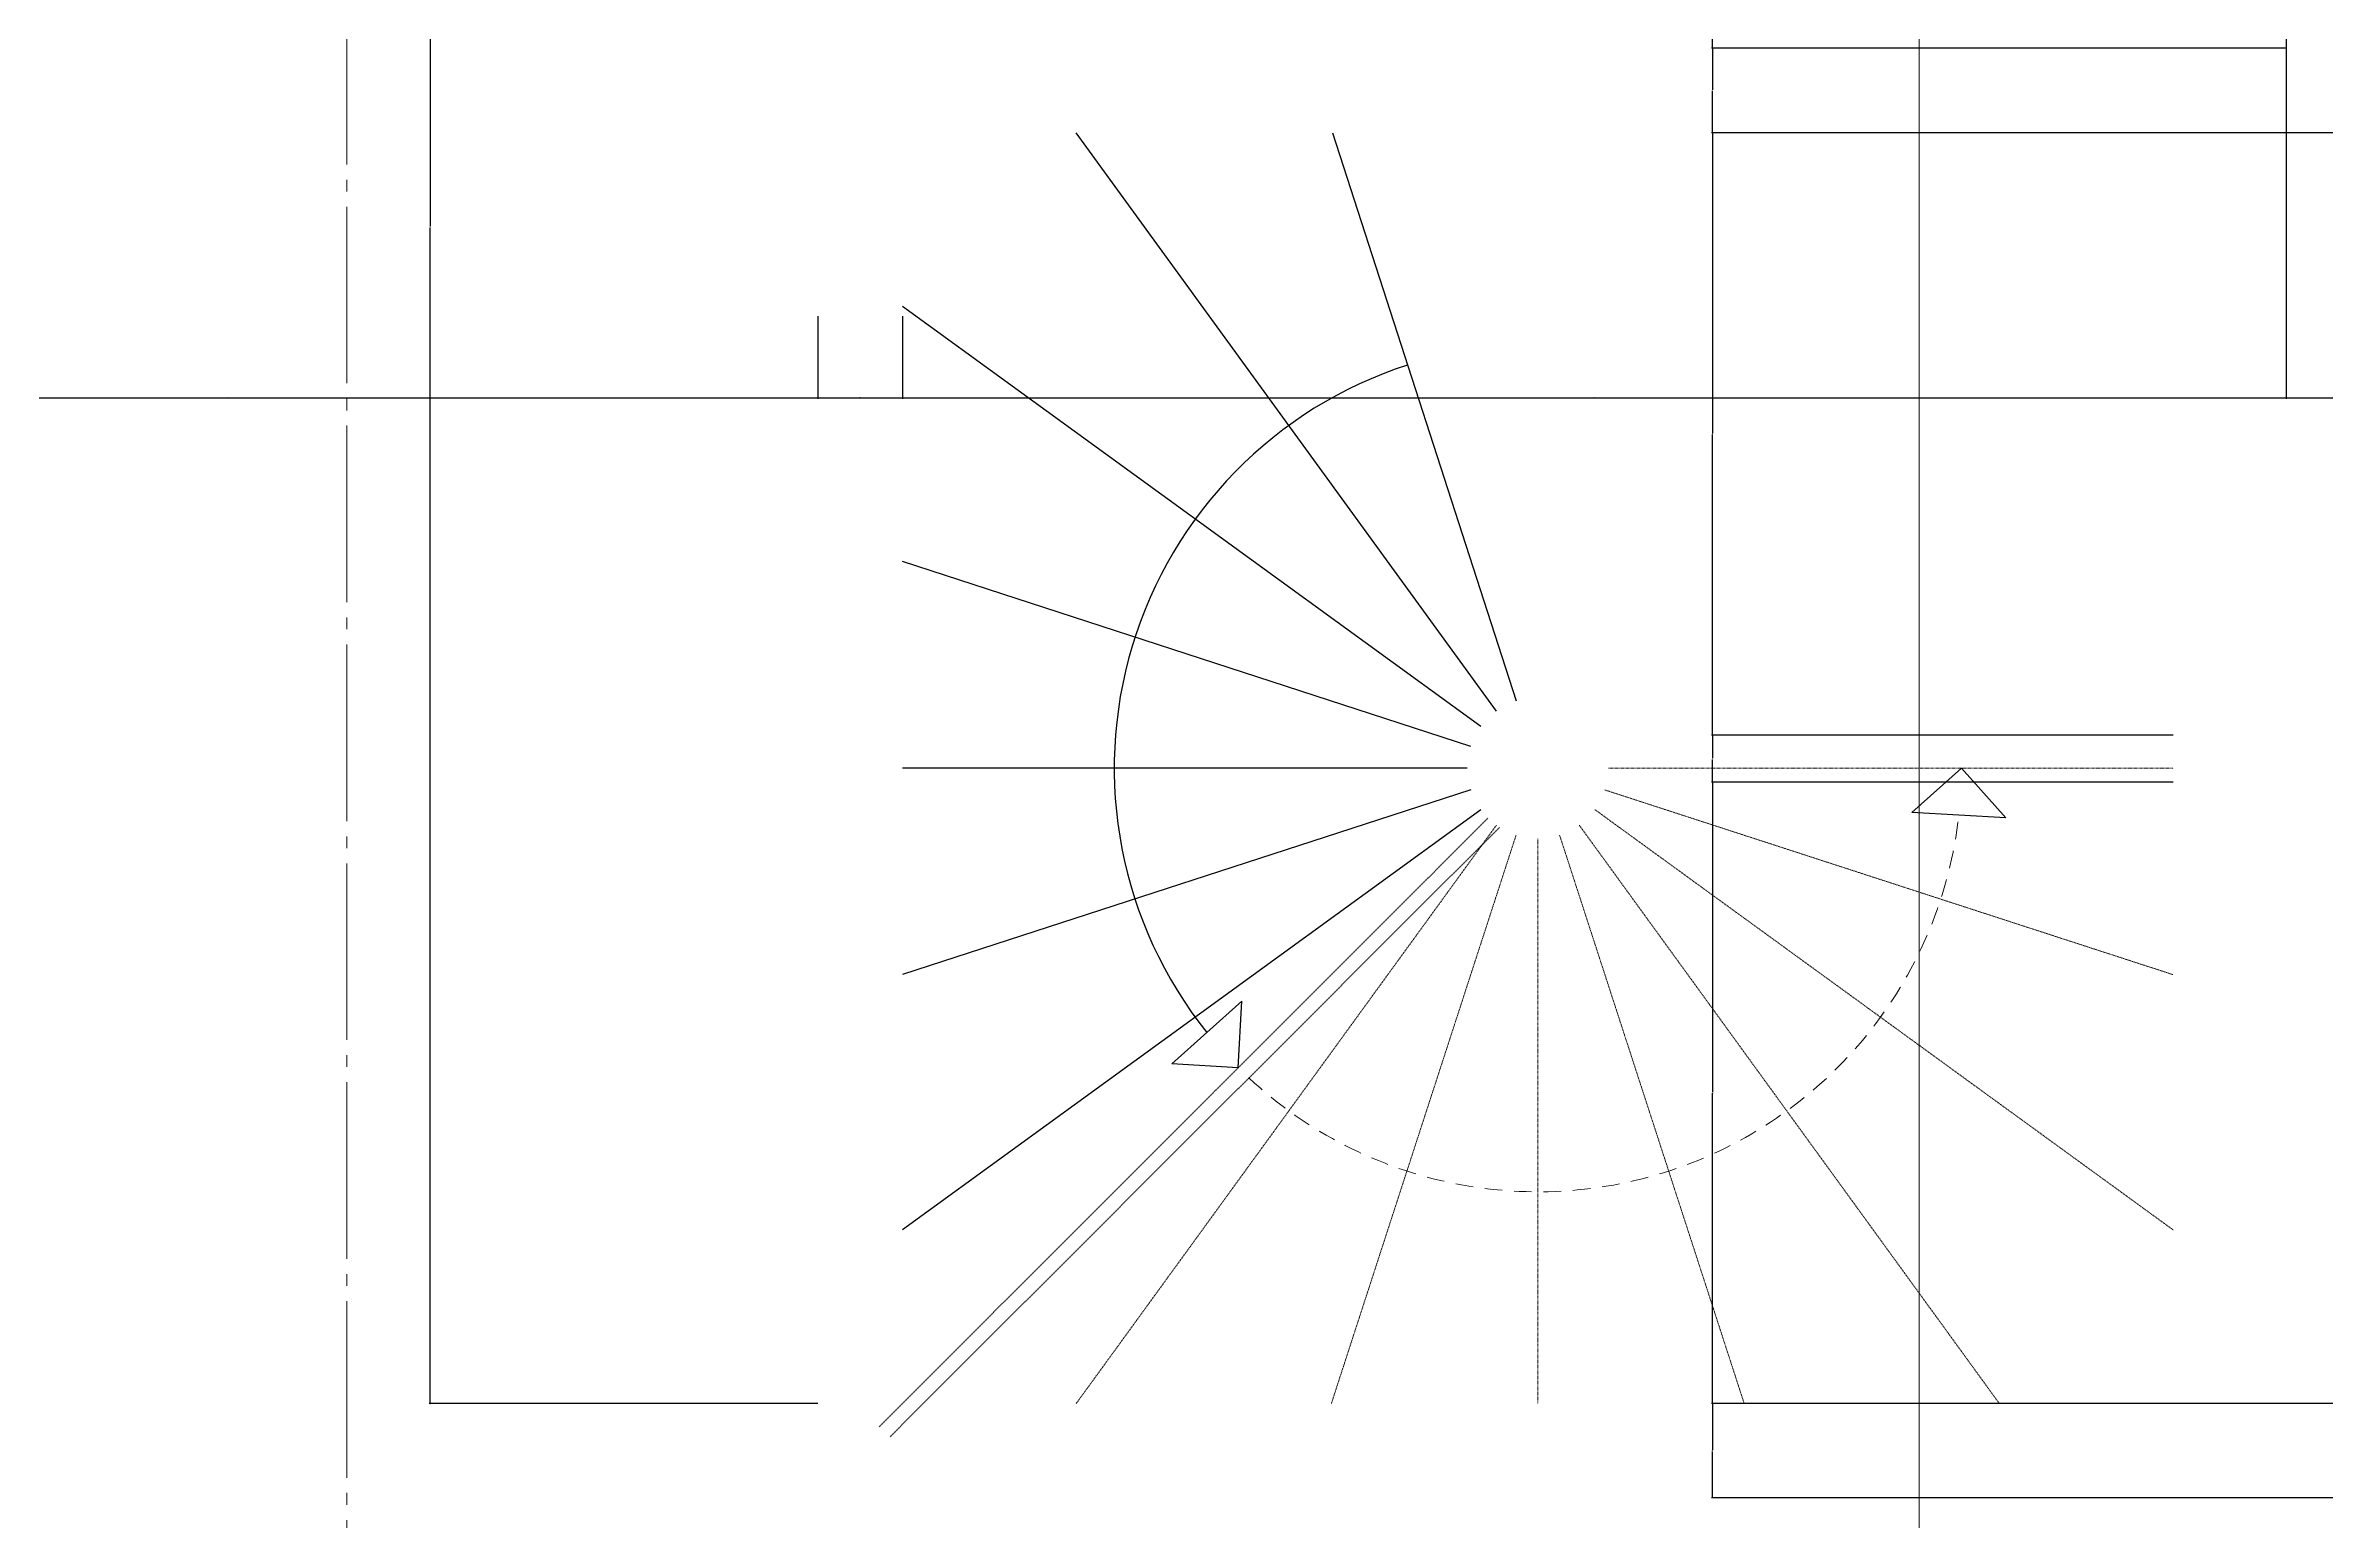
# Model space of a CAD drawing. Header units: centimetres. Extents: x 28113 to 82487, y -42944 to -12804.
# Drawn here: x 52008.7 to 52493.3, y -15272.7 to -14959.1 of the extents above; entities that cross this region are included whole.
import ezdxf

# ---------------------------------------------------------------- set-up
doc = ezdxf.new("R2010")
doc.units = ezdxf.units.CM
doc.header["$LTSCALE"] = 0.5
for name, pattern in [('Mixte 15', [0.93, 0.75, -0.065, 0.05, -0.065]), ('Pointillé 1', [0.09, 0.05, -0.04]), ('Pointillé 1_5', [0.125, 0.075, -0.05])]:
    doc.linetypes.add(name, pattern=pattern)
doc.layers.get('0').update_dxf_attribs({"linetype": 'CONTINUOUS'})
doc.layers.get('DEFPOINTS').update_dxf_attribs({"linetype": 'CONTINUOUS'})
for name, color, linetype in [('6 COMPL 2D', 7, 'CONTINUOUS'), ('6 Compl 2D 2 Détails', 7, 'CONTINUOUS'), ('6 Traits de Coupes', 7, 'CONTINUOUS'), ('8 Text 2 Détails', 7, 'CONTINUOUS'), ('9  COTATIONS', 7, 'CONTINUOUS')]:
    doc.layers.add(name, color=color, linetype=linetype)
doc.styles.add('STYLE_GENERE_2', font='')
doc.styles.add('STYLE_GENERE_3', font='')
doc.styles.get('STYLE_GENERE_2').set_extended_font_data('Univers LT 57 Condensed')
doc.styles.get('STYLE_GENERE_3').set_extended_font_data('Arial Occidental')
doc.dimstyles.new('STYLE_GENERE__1', dxfattribs={"dimtxt": 0.1, "dimasz": 0.095, "dimexe": 0.18, "dimexo": 0, "dimgap": 0.09, "dimtad": 1, "dimtih": 1, "dimtoh": 1, "dimdec": 0, "dimlfac": 100, "dimzin": 0, "dimdsep": 46, "dimtxsty": 'STYLE_GENERE_2', "dimblk": 'ARROWHEAD_7', "dimblk1": 'ARROWHEAD_7', "dimblk2": 'ARROWHEAD_7', "dimcen": 0.09, "dimclrd": 7, "dimclre": 7, "dimclrt": 256, "dimadec": 1, "dimazin": 0, "dimtfac": 1, "dimtdec": 4, "dimtmove": 0, "dimatfit": 3, "dimfxl": 1, "dimtolj": 1, "dimtzin": 0, "dimarcsym": 0})
doc.dimstyles.new('STYLE_GENERE__2', dxfattribs={"dimtxt": 0.1, "dimasz": 0.095, "dimexe": 0.18, "dimexo": 0, "dimgap": 0.09, "dimtad": 1, "dimtih": 1, "dimtoh": 1, "dimdec": 0, "dimlfac": 100, "dimzin": 0, "dimdsep": 46, "dimtxsty": 'STYLE_GENERE_3', "dimblk": 'ARROWHEAD_7', "dimblk1": 'ARROWHEAD_7', "dimblk2": 'ARROWHEAD_7', "dimcen": 0.09, "dimclrd": 7, "dimclre": 7, "dimclrt": 256, "dimadec": 1, "dimazin": 0, "dimtfac": 1, "dimtdec": 4, "dimtmove": 0, "dimatfit": 3, "dimfxl": 1, "dimtolj": 1, "dimtzin": 0, "dimarcsym": 0})

# ---------------------------------------------------------------- blocks, each defined once
blk = doc.blocks.new('Arc_162_2', base_point=(10.81, 3.3551))
at = {"layer": '6 Compl 2D 2 Détails', "linetype": 'Continuous'}
for p, q in [((10.0324, 2.7267), (10.1814, 2.86)), ((10.1736, 2.7188), (10.1814, 2.86)), ((10.1736, 2.7188), (10.0324, 2.7267))]:
    blk.add_line(p, q, dxfattribs=at)
blk.add_arc((10.81, 3.3551), 0.9, 107.9139, 218.626, dxfattribs=at)
blk = doc.blocks.new('Arc_161_2', base_point=(10.81, 3.3551))
at = {"layer": '6 Compl 2D 2 Détails', "linetype": 'Continuous'}
for p, q in [((11.71, 3.3551), (11.6046, 3.2608)), ((11.71, 3.3551), (11.8043, 3.2496)), ((11.8043, 3.2496), (11.6046, 3.2608))]:
    blk.add_line(p, q, dxfattribs=at)
at = {"layer": '6 Compl 2D 2 Détails', "color": 251, "linetype": 'Pointillé 1_5', "lineweight": 0, "true_color": 0x515151}
blk.add_arc((10.81, 3.3551), 0.9, 226.9876, 353.6257, dxfattribs=at)
blk = doc.blocks.new('ARROWHEAD_7')
at = {"color": 0, "linetype": 'Continuous', "lineweight": 0}
for p, q in [((0, 0), (-1, 0)), ((-0.25, 0), (0.25, 0)), ((0, -0.25), (0, 0.25))]:
    blk.add_line(p, q, dxfattribs=at)
blk.add_circle((0, 0), 0.25, dxfattribs=at)
blk = doc.blocks.new('*D801')
at = {"layer": '9  COTATIONS', "color": 7, "linetype": 'Continuous', "lineweight": -2, "transparency": 16777216}
for p, q in [((52581.6, -15247.64), (52362.67, -15247.64)), ((52362.85, -15247.74), (52362.85, -15257.5)), ((52362.85, -15267.55), (52362.85, -15257.78)), ((52581.6, -15267.64), (52362.67, -15267.64))]:
    blk.add_line(p, q, dxfattribs=at)
at = {"layer": 'DEFPOINTS', "color": 0, "linetype": 'Continuous', "transparency": 16777216}
for p in [(52362.85, -15247.64), (52581.6, -15247.64), (52581.6, -15267.64)]:
    blk.add_point(p, dxfattribs=at)
at = {"layer": '9  COTATIONS', "color": 7, "linetype": 'Continuous', "lineweight": -2, "transparency": 16777216, "xscale": 0.095, "yscale": 0.095, "zscale": 0.095}
for p, rotation in [((52362.85, -15247.64), 90), ((52362.85, -15267.64), 270)]:
    blk.add_blockref('ARROWHEAD_7', p, dxfattribs=dict(at, rotation=rotation))
at = {"layer": '9  COTATIONS', "color": 194, "linetype": 'Continuous', "true_color": 0x50009f, "transparency": 16777216, "insert": (52362.85, -15257.64), "char_height": 0.1, "attachment_point": 5, "style": 'STYLE_GENERE_3'}
blk.add_mtext('\\A1;2000', dxfattribs=at)
blk = doc.blocks.new('*D802')
at = {"layer": '9  COTATIONS', "color": 7, "linetype": 'Continuous', "lineweight": -2, "transparency": 16777216}
for p, q in [((52460.76, -15115.63), (52362.67, -15115.63)), ((52362.85, -15115.73), (52362.85, -15181.5)), ((52362.85, -15247.55), (52362.85, -15181.78)), ((52581.6, -15247.64), (52362.67, -15247.64))]:
    blk.add_line(p, q, dxfattribs=at)
at = {"layer": 'DEFPOINTS', "color": 0, "linetype": 'Continuous', "transparency": 16777216}
for p in [(52362.85, -15115.63), (52460.76, -15115.63), (52581.6, -15247.64)]:
    blk.add_point(p, dxfattribs=at)
at = {"layer": '9  COTATIONS', "color": 7, "linetype": 'Continuous', "lineweight": -2, "transparency": 16777216, "xscale": 0.095, "yscale": 0.095, "zscale": 0.095}
for p, rotation in [((52362.85, -15115.63), 90), ((52362.85, -15247.64), 270)]:
    blk.add_blockref('ARROWHEAD_7', p, dxfattribs=dict(at, rotation=rotation))
at = {"layer": '9  COTATIONS', "color": 194, "linetype": 'Continuous', "true_color": 0x50009f, "transparency": 16777216, "insert": (52362.85, -15181.64), "char_height": 0.1, "attachment_point": 5, "style": 'STYLE_GENERE_3'}
blk.add_mtext('\\A1;13201', dxfattribs=at)
blk = doc.blocks.new('*D803')
at = {"layer": '9  COTATIONS', "color": 7, "linetype": 'Continuous', "lineweight": -2, "transparency": 16777216}
for p, q in [((52460.76, -15105.63), (52362.67, -15105.63)), ((52362.85, -15105.73), (52362.85, -15110.49)), ((52362.85, -15115.54), (52362.85, -15110.77)), ((52460.76, -15115.63), (52362.67, -15115.63))]:
    blk.add_line(p, q, dxfattribs=at)
at = {"layer": 'DEFPOINTS', "color": 0, "linetype": 'Continuous', "transparency": 16777216}
for p in [(52362.85, -15105.63), (52460.76, -15105.63), (52460.76, -15115.63)]:
    blk.add_point(p, dxfattribs=at)
at = {"layer": '9  COTATIONS', "color": 7, "linetype": 'Continuous', "lineweight": -2, "transparency": 16777216, "xscale": 0.095, "yscale": 0.095, "zscale": 0.095}
for p, rotation in [((52362.85, -15105.63), 90), ((52362.85, -15115.63), 270)]:
    blk.add_blockref('ARROWHEAD_7', p, dxfattribs=dict(at, rotation=rotation))
at = {"layer": '9  COTATIONS', "color": 194, "linetype": 'Continuous', "true_color": 0x50009f, "transparency": 16777216, "insert": (52362.85, -15110.63), "char_height": 0.1, "attachment_point": 5, "style": 'STYLE_GENERE_3'}
blk.add_mtext('\\A1;1000', dxfattribs=at)
blk = doc.blocks.new('*D804')
at = {"layer": '9  COTATIONS', "color": 7, "linetype": 'Continuous', "lineweight": -2, "transparency": 16777216}
for p, q in [((52504.76, -14977.64), (52362.67, -14977.64)), ((52362.85, -14977.74), (52362.85, -15041.5)), ((52362.85, -15105.54), (52362.85, -15041.78)), ((52460.76, -15105.63), (52362.67, -15105.63))]:
    blk.add_line(p, q, dxfattribs=at)
at = {"layer": 'DEFPOINTS', "color": 0, "linetype": 'Continuous', "transparency": 16777216}
for p in [(52362.85, -14977.64), (52504.76, -14977.64), (52460.76, -15105.63)]:
    blk.add_point(p, dxfattribs=at)
at = {"layer": '9  COTATIONS', "color": 7, "linetype": 'Continuous', "lineweight": -2, "transparency": 16777216, "xscale": 0.095, "yscale": 0.095, "zscale": 0.095}
for p, rotation in [((52362.85, -14977.64), 90), ((52362.85, -15105.63), 270)]:
    blk.add_blockref('ARROWHEAD_7', p, dxfattribs=dict(at, rotation=rotation))
at = {"layer": '9  COTATIONS', "color": 194, "linetype": 'Continuous', "true_color": 0x50009f, "transparency": 16777216, "insert": (52362.85, -15041.64), "char_height": 0.1, "attachment_point": 5, "style": 'STYLE_GENERE_3'}
blk.add_mtext('\\A1;12799', dxfattribs=at)
blk = doc.blocks.new('*D805')
at = {"layer": '9  COTATIONS', "color": 7, "linetype": 'Continuous', "lineweight": -2, "transparency": 16777216}
for p, q in [((52484.76, -14959.64), (52362.67, -14959.64)), ((52362.85, -14959.74), (52362.85, -14968.5)), ((52362.85, -14977.55), (52362.85, -14968.78)), ((52504.76, -14977.64), (52362.67, -14977.64))]:
    blk.add_line(p, q, dxfattribs=at)
at = {"layer": 'DEFPOINTS', "color": 0, "linetype": 'Continuous', "transparency": 16777216}
for p in [(52362.85, -14959.64), (52484.76, -14959.64), (52504.76, -14977.64)]:
    blk.add_point(p, dxfattribs=at)
at = {"layer": '9  COTATIONS', "color": 7, "linetype": 'Continuous', "lineweight": -2, "transparency": 16777216, "xscale": 0.095, "yscale": 0.095, "zscale": 0.095}
for p, rotation in [((52362.85, -14959.64), 90), ((52362.85, -14977.64), 270)]:
    blk.add_blockref('ARROWHEAD_7', p, dxfattribs=dict(at, rotation=rotation))
at = {"layer": '9  COTATIONS', "color": 194, "linetype": 'Continuous', "true_color": 0x50009f, "transparency": 16777216, "insert": (52362.85, -14968.64), "char_height": 0.1, "attachment_point": 5, "style": 'STYLE_GENERE_3'}
blk.add_mtext('\\A1;1800', dxfattribs=at)
blk = doc.blocks.new('*D806')
at = {"layer": '9  COTATIONS', "color": 7, "linetype": 'Continuous', "lineweight": -2, "transparency": 16777216}
for p, q in [((52328.76, -14765.64), (52363.03, -14765.64)), ((52362.85, -14765.74), (52362.85, -14862.5)), ((52362.85, -14959.55), (52362.85, -14862.78)), ((52484.76, -14959.64), (52362.67, -14959.64))]:
    blk.add_line(p, q, dxfattribs=at)
at = {"layer": 'DEFPOINTS', "color": 0, "linetype": 'Continuous', "transparency": 16777216}
for p in [(52328.76, -14765.64), (52362.85, -14765.64), (52484.76, -14959.64)]:
    blk.add_point(p, dxfattribs=at)
at = {"layer": '9  COTATIONS', "color": 7, "linetype": 'Continuous', "lineweight": -2, "transparency": 16777216, "xscale": 0.095, "yscale": 0.095, "zscale": 0.095}
for p, rotation in [((52362.85, -14765.64), 90), ((52362.85, -14959.64), 270)]:
    blk.add_blockref('ARROWHEAD_7', p, dxfattribs=dict(at, rotation=rotation))
at = {"layer": '9  COTATIONS', "color": 194, "linetype": 'Continuous', "true_color": 0x50009f, "transparency": 16777216, "insert": (52362.85, -14862.64), "char_height": 0.1, "attachment_point": 5, "style": 'STYLE_GENERE_3'}
blk.add_mtext('\\A1;19400', dxfattribs=at)
blk = doc.blocks.new('*D814')
at = {"layer": '9  COTATIONS', "color": 7, "linetype": 'Continuous', "lineweight": -2, "transparency": 16777216}
for p, q in [((52172.76, -14747.64), (52090.2, -14747.64)), ((52090.38, -14747.74), (52090.38, -14997.5)), ((52090.38, -15247.55), (52090.38, -14997.78)), ((52172.76, -15247.64), (52090.2, -15247.64))]:
    blk.add_line(p, q, dxfattribs=at)
at = {"layer": 'DEFPOINTS', "color": 0, "linetype": 'Continuous', "transparency": 16777216}
for p in [(52090.38, -14747.64), (52172.76, -14747.64), (52172.76, -15247.64)]:
    blk.add_point(p, dxfattribs=at)
at = {"layer": '9  COTATIONS', "color": 7, "linetype": 'Continuous', "lineweight": -2, "transparency": 16777216, "xscale": 0.095, "yscale": 0.095, "zscale": 0.095}
for p, rotation in [((52090.38, -14747.64), 90), ((52090.38, -15247.64), 270)]:
    blk.add_blockref('ARROWHEAD_7', p, dxfattribs=dict(at, rotation=rotation))
at = {"layer": '9  COTATIONS', "color": 194, "linetype": 'Continuous', "true_color": 0x50009f, "transparency": 16777216, "insert": (52090.38, -14997.64), "char_height": 0.1, "attachment_point": 5, "style": 'STYLE_GENERE_3'}
blk.add_mtext('\\A1;50000', dxfattribs=at)
blk = doc.blocks.new('*D828')
at = {"layer": '9  COTATIONS', "color": 7, "linetype": 'Continuous', "lineweight": -2, "transparency": 16777216}
for p, q in [((51922.76, -14916.33), (51922.76, -15034.17)), ((52172.76, -15016.64), (52172.76, -15034.17)), ((51922.85, -15033.99), (52172.66, -15033.99))]:
    blk.add_line(p, q, dxfattribs=at)
at = {"layer": 'DEFPOINTS', "color": 0, "linetype": 'Continuous', "transparency": 16777216}
for p in [(51922.76, -14916.33), (52172.76, -15016.64), (52172.76, -15033.99)]:
    blk.add_point(p, dxfattribs=at)
at = {"layer": '9  COTATIONS', "color": 7, "linetype": 'Continuous', "lineweight": -2, "transparency": 16777216, "xscale": 0.095, "yscale": 0.095, "zscale": 0.095, "rotation": 180}
blk.add_blockref('ARROWHEAD_7', (51922.76, -15033.99), dxfattribs=at)
at = {"layer": '9  COTATIONS', "color": 7, "linetype": 'Continuous', "lineweight": -2, "transparency": 16777216, "xscale": 0.095, "yscale": 0.095, "zscale": 0.095}
blk.add_blockref('ARROWHEAD_7', (52172.76, -15033.99), dxfattribs=at)
at = {"layer": '9  COTATIONS', "color": 194, "linetype": 'Continuous', "true_color": 0x50009f, "transparency": 16777216, "insert": (52047.76, -15033.85), "char_height": 0.1, "attachment_point": 5, "style": 'STYLE_GENERE_2'}
blk.add_mtext('\\A1;25000', dxfattribs=at)
blk = doc.blocks.new('*D829')
at = {"layer": '9  COTATIONS', "color": 7, "linetype": 'Continuous', "lineweight": -2, "transparency": 16777216}
for p, q in [((52172.76, -15016.64), (52172.76, -15034.17)), ((52190.76, -15016.64), (52190.76, -15034.17)), ((52172.85, -15033.99), (52190.66, -15033.99))]:
    blk.add_line(p, q, dxfattribs=at)
at = {"layer": 'DEFPOINTS', "color": 0, "linetype": 'Continuous', "transparency": 16777216}
for p in [(52172.76, -15016.64), (52190.76, -15016.64), (52190.76, -15033.99)]:
    blk.add_point(p, dxfattribs=at)
at = {"layer": '9  COTATIONS', "color": 7, "linetype": 'Continuous', "lineweight": -2, "transparency": 16777216, "xscale": 0.095, "yscale": 0.095, "zscale": 0.095, "rotation": 180}
blk.add_blockref('ARROWHEAD_7', (52172.76, -15033.99), dxfattribs=at)
at = {"layer": '9  COTATIONS', "color": 7, "linetype": 'Continuous', "lineweight": -2, "transparency": 16777216, "xscale": 0.095, "yscale": 0.095, "zscale": 0.095}
blk.add_blockref('ARROWHEAD_7', (52190.76, -15033.99), dxfattribs=at)
at = {"layer": '9  COTATIONS', "color": 194, "linetype": 'Continuous', "true_color": 0x50009f, "transparency": 16777216, "insert": (52181.76, -15033.85), "char_height": 0.1, "attachment_point": 5, "style": 'STYLE_GENERE_2'}
blk.add_mtext('\\A1;1800', dxfattribs=at)
blk = doc.blocks.new('*D830')
at = {"layer": '9  COTATIONS', "color": 7, "linetype": 'Continuous', "lineweight": -2, "transparency": 16777216}
for p, q in [((52484.76, -14794.14), (52484.76, -15034.17)), ((52190.76, -15016.64), (52190.76, -15034.17)), ((52190.85, -15033.99), (52484.66, -15033.99))]:
    blk.add_line(p, q, dxfattribs=at)
at = {"layer": 'DEFPOINTS', "color": 0, "linetype": 'Continuous', "transparency": 16777216}
for p in [(52484.76, -14794.14), (52190.76, -15016.64), (52484.76, -15033.99)]:
    blk.add_point(p, dxfattribs=at)
at = {"layer": '9  COTATIONS', "color": 7, "linetype": 'Continuous', "lineweight": -2, "transparency": 16777216, "xscale": 0.095, "yscale": 0.095, "zscale": 0.095, "rotation": 180}
blk.add_blockref('ARROWHEAD_7', (52190.76, -15033.99), dxfattribs=at)
at = {"layer": '9  COTATIONS', "color": 7, "linetype": 'Continuous', "lineweight": -2, "transparency": 16777216, "xscale": 0.095, "yscale": 0.095, "zscale": 0.095}
blk.add_blockref('ARROWHEAD_7', (52484.76, -15033.99), dxfattribs=at)
at = {"layer": '9  COTATIONS', "color": 194, "linetype": 'Continuous', "true_color": 0x50009f, "transparency": 16777216, "insert": (52337.76, -15033.85), "char_height": 0.1, "attachment_point": 5, "style": 'STYLE_GENERE_2'}
blk.add_mtext('\\A1;29400', dxfattribs=at)
blk = doc.blocks.new('*D831')
at = {"layer": '9  COTATIONS', "color": 7, "linetype": 'Continuous', "lineweight": -2, "transparency": 16777216}
for p, q in [((52484.76, -14794.14), (52484.76, -15034.17)), ((52504.76, -14794.14), (52504.76, -15034.17)), ((52484.85, -15033.99), (52504.66, -15033.99))]:
    blk.add_line(p, q, dxfattribs=at)
at = {"layer": 'DEFPOINTS', "color": 0, "linetype": 'Continuous', "transparency": 16777216}
for p in [(52484.76, -14794.14), (52504.76, -14794.14), (52504.76, -15033.99)]:
    blk.add_point(p, dxfattribs=at)
at = {"layer": '9  COTATIONS', "color": 7, "linetype": 'Continuous', "lineweight": -2, "transparency": 16777216, "xscale": 0.095, "yscale": 0.095, "zscale": 0.095, "rotation": 180}
blk.add_blockref('ARROWHEAD_7', (52484.76, -15033.99), dxfattribs=at)
at = {"layer": '9  COTATIONS', "color": 7, "linetype": 'Continuous', "lineweight": -2, "transparency": 16777216, "xscale": 0.095, "yscale": 0.095, "zscale": 0.095}
blk.add_blockref('ARROWHEAD_7', (52504.76, -15033.99), dxfattribs=at)
at = {"layer": '9  COTATIONS', "color": 194, "linetype": 'Continuous', "true_color": 0x50009f, "transparency": 16777216, "insert": (52494.76, -15033.85), "char_height": 0.1, "attachment_point": 5, "style": 'STYLE_GENERE_2'}
blk.add_mtext('\\A1;2000', dxfattribs=at)
blk = doc.blocks.new('Plan de coupe_3_2', base_point=(8.1471, 25.664))
at = {"layer": '6 Traits de Coupes', "color": 142, "linetype": 'Mixte 15', "lineweight": 0, "true_color": 0x009de0}
blk.add_line((8.2792, 11.9878), (8.2792, 0.0532), dxfattribs=at)

msp = doc.modelspace()

# ---------------------------------------------------------------- linework, layer by layer
at = {"layer": '6 COMPL 2D', "color": 194, "linetype": 'Pointillé 1_5', "lineweight": 0, "true_color": 0x50009f}
for p, q in [((52315.15, -15123.241), (52185.757, -15252.613)), ((52317.595, -15125.22), (52188.121, -15254.674))]:
    msp.add_line(p, q, dxfattribs=at)
at = {"layer": '6 COMPL 2D', "linetype": 'Continuous'}
msp.add_line((52313.621, -15121.451), (52190.757, -15210.701), dxfattribs=at)
at = {"layer": '6 Compl 2D 2 Détails', "linetype": 'Continuous'}
for p, q in [((52316.942, -15100.499), (52227.682, -14977.633)), ((52282.119, -14977.643), (52321.143, -15098.362)), ((52313.622, -15103.817), (52190.757, -15014.535)), ((52311.492, -15107.999), (52190.757, -15068.758)), ((52310.757, -15112.634), (52190.757, -15112.624)), ((52311.491, -15117.269), (52190.757, -15156.487))]:
    msp.add_line(p, q, dxfattribs=at)
at = {"layer": '6 Compl 2D 2 Détails', "color": 251, "linetype": 'Pointillé 1', "lineweight": 0, "true_color": 0x515151}
for p, q in [((52340.757, -15112.637), (52460.757, -15112.647)), ((52340.022, -15117.272), (52460.757, -15156.512)), ((52337.892, -15121.453), (52460.757, -15210.736)), ((52316.939, -15124.77), (52227.656, -15247.635)), ((52321.121, -15126.901), (52281.88, -15247.635)), ((52325.756, -15127.635), (52325.746, -15247.635)), ((52330.391, -15126.901), (52369.608, -15247.635)), ((52334.573, -15124.771), (52423.822, -15247.634))]:
    msp.add_line(p, q, dxfattribs=at)
at = {"layer": '8 Text 2 Détails', "color": 142, "linetype": 'Continuous', "lineweight": 0, "true_color": 0x009de0}
msp.add_line((52406.757, -14503.084), (52406.757, -15374.949), dxfattribs=at)

# ---------------------------------------------------------------- block references
at = {"layer": '6 Compl 2D 2 Détails', "linetype": 'Continuous', "xscale": 100, "yscale": 100, "zscale": 100}
msp.add_blockref('Arc_162_2', (52325.757, -15112.635), dxfattribs=at)
at = {"layer": '6 Compl 2D 2 Détails', "color": 251, "linetype": 'Pointillé 1_5', "lineweight": 0, "true_color": 0x515151, "xscale": 100, "yscale": 100, "zscale": 100}
msp.add_blockref('Arc_161_2', (52325.757, -15112.635), dxfattribs=at)
at = {"layer": '6 Traits de Coupes', "color": 142, "lineweight": 0, "true_color": 0x009de0, "xscale": 100, "yscale": 100, "zscale": 100}
msp.add_blockref('Plan de coupe_3_2', (52059.462, -12881.75), dxfattribs=at)

# ---------------------------------------------------------------- dimensions: what is measured, and where the dimension line sits
at = {"layer": '9  COTATIONS', "linetype": 'Continuous'}
for base, p1, p2, picture, middle in [((52090.379, -14747.643), (52172.757, -15247.645), (52172.757, -14747.643), '*D814', (52090.379, -14997.644)), ((52362.852, -14765.643), (52484.757, -14959.643), (52328.757, -14765.643), '*D806', (52362.852, -14862.643)), ((52362.852, -14959.643), (52504.757, -14977.643), (52484.757, -14959.643), '*D805', (52362.852, -14968.643)), ((52362.852, -14977.643), (52460.757, -15105.633), (52504.757, -14977.643), '*D804', (52362.852, -15041.638)), ((52362.852, -15105.633), (52460.757, -15115.633), (52460.757, -15105.633), '*D803', (52362.852, -15110.633)), ((52362.852, -15115.633), (52581.601, -15247.642), (52460.757, -15115.633), '*D802', (52362.852, -15181.638)), ((52362.852, -15247.642), (52581.601, -15267.642), (52581.601, -15247.642), '*D801', (52362.852, -15257.642))]:
    dim = msp.add_linear_dim(base=base, p1=p1, p2=p2, angle=90, dimstyle='STYLE_GENERE__2', dxfattribs=at)
    dim.commit()
    dim.dimension.update_dxf_attribs({"geometry": picture, "text_midpoint": middle})
for base, p1, p2, picture, middle in [((52484.757, -15033.989), (52190.757, -15016.644), (52484.757, -14794.14), '*D830', (52337.757, -15033.849)), ((52504.757, -15033.989), (52484.757, -14794.14), (52504.757, -14794.14), '*D831', (52494.757, -15033.849)), ((52172.757, -15033.989), (51922.757, -14916.332), (52172.757, -15016.644), '*D828', (52047.757, -15033.849)), ((52190.757, -15033.989), (52172.757, -15016.644), (52190.757, -15016.644), '*D829', (52181.757, -15033.849))]:
    dim = msp.add_linear_dim(base=base, p1=p1, p2=p2, dimstyle='STYLE_GENERE__1', dxfattribs=at)
    dim.commit()
    dim.dimension.update_dxf_attribs({"geometry": picture, "text_midpoint": middle})

doc.saveas('drawing.dxf')
